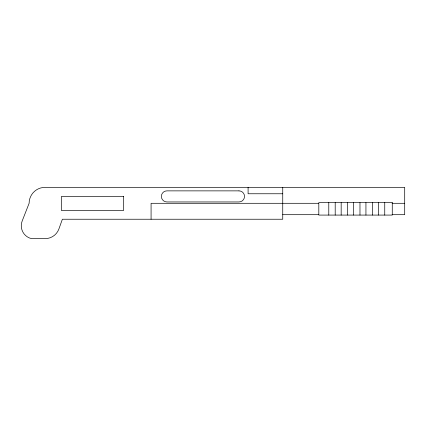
<?xml version="1.0" encoding="UTF-8"?>
<svg xmlns="http://www.w3.org/2000/svg" width="426" height="426" viewBox="0 0 426 426"><rect width="100%" height="100%" fill="white"/><g stroke="black" fill="none" stroke-linecap="round" stroke-linejoin="round"><path stroke-width="0.64" d="M282.742 193.761L248.092 193.761L248.092 187.36M318.531 203.298L151.076 203.298L151.076 219.236M392.106 203.298L404.7 203.298M282.742 214.693L318.531 214.693M392.106 214.693L404.7 214.693L404.7 187.36L45.055 187.36A15.938 15.938 0 0 0 29.117 203.298L22.189 220.972A13.174 13.174 0 0 0 31.588 238.64L45.151 238.64A14.617 14.617 0 0 0 58.916 228.938L62.377 219.236L282.742 219.236L282.742 187.36M384.747 202.606L384.747 215.077M378.331 202.606L378.331 215.077M372.361 202.606L372.361 215.077M365.939 202.606L365.939 215.077M359.975 202.606L359.975 215.077M353.553 202.606L353.553 215.077M347.589 202.606L347.589 215.077M341.167 202.606L341.167 215.077M335.198 202.606L335.198 215.077M328.781 202.606L328.781 215.077M238.975 190.869L166.907 190.869A5.543 5.543 0 0 0 161.363 196.413A5.543 5.543 0 0 0 166.907 201.956L238.975 201.956A5.543 5.543 0 0 0 244.519 196.413A5.543 5.543 0 0 0 238.975 190.869M123.684 196.54L61.317 196.54L61.317 210.401L123.684 210.401L123.684 196.54M392.266 202.606L318.813 202.606L318.813 215.077L392.266 215.077L392.266 202.606"/></g></svg>
